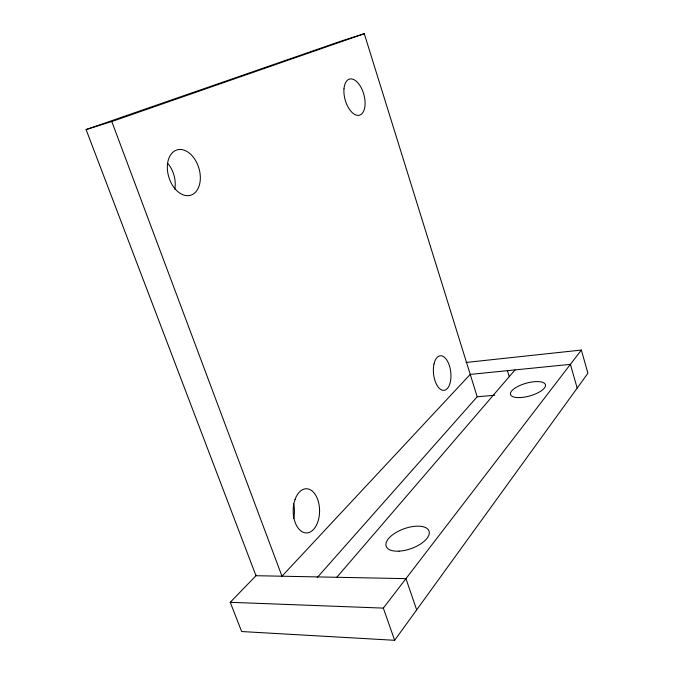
<?xml version="1.0" encoding="UTF-8"?>
<svg xmlns="http://www.w3.org/2000/svg" width="674" height="674" viewBox="0 0 674 674"><rect width="100%" height="100%" fill="white"/><g stroke="black" fill="none" stroke-linecap="round" stroke-linejoin="round"><path stroke-width="1.01" d="M256.55 575.116L230.247 602.303L241.637 631.538L394.652 640.3L587.913 373.253L581.359 350.059L466.046 362.46M230.247 602.303L383.338 608.108L581.359 350.059M336.806 577.289L515.054 369.908M317.168 577.618L477.192 396.775L494.733 395.25M416.675 609.877L405.95 578.637L255.977 575.706L86.087 129.577L111.791 121.531L364.272 33.7L477.192 396.775M86.087 129.577L342.409 40.667L364.272 33.7M111.791 121.531L281.985 576.219L470.233 374.399L570.389 364.356L577.18 388.089M383.338 608.108L394.652 640.3M507.421 370.666L509.224 376.64M293.62 503.748A21.753 13.396 -89.6 0 1 293.67 518.55M168.045 163.706A23.261 15.881 72.7 0 1 174.777 189.209M399 551.147A22.739 10.531 -19.6 0 0 429.178 531.542A22.739 10.531 -19.6 0 0 394.661 533.345A22.739 10.531 -19.6 0 0 399 551.147M519.519 397.593A18.139 6.605 -15.6 0 0 545.519 385.233A18.139 6.605 -15.6 0 0 518.854 385.941A18.139 6.605 -15.6 0 0 519.519 397.593M295.06 499.434A22.107 13.202 89.9 0 0 306.156 532.94A22.107 13.202 89.9 0 0 317.917 500.133A22.107 13.202 89.9 0 0 295.06 499.434M433.997 364.027A17.406 8.644 83.7 0 0 443.366 390.381A17.406 8.644 83.7 0 0 449.095 364.777A17.406 8.644 83.7 0 0 433.997 364.027M343.976 88.816A18.746 9.731 74.7 0 0 358.576 115.38A18.746 9.731 74.7 0 0 360.935 87.224A18.746 9.731 74.7 0 0 343.976 88.816M167.59 163.378A23.674 15.696 73.2 0 0 189.411 195.527A23.674 15.696 73.2 0 0 194.5 158.786A23.674 15.696 73.2 0 0 167.59 163.378"/></g></svg>
